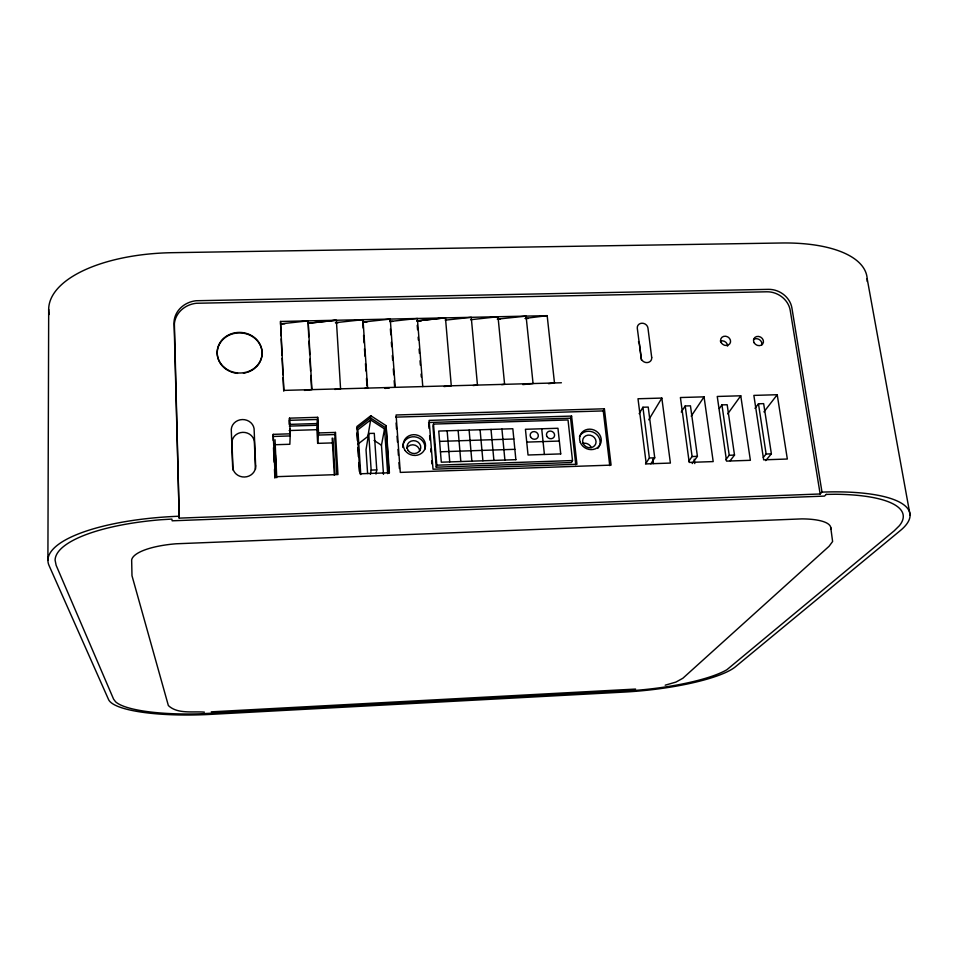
<?xml version="1.0" encoding="UTF-8"?>
<svg xmlns="http://www.w3.org/2000/svg" width="958" height="958" viewBox="0 0 958 958"><rect width="100%" height="100%" fill="white"/><g stroke="black" fill="none" stroke-linecap="round" stroke-linejoin="round"><path stroke-width="1.44" d="M47.9 560.155L48.69 309.434M273.162 440.452L273.222 434.357L290.262 433.818L289.484 418.155L317.673 417.317L318.547 432.944L317.661 443.374L332.905 442.895M548.539 383.679L554.478 382.961L547.174 315.661L280.514 321.457L281.041 335.851M289.484 418.155L289.256 424.394L317.17 423.544M290.262 433.818L289.855 444.272L274.503 444.751M308.727 336.713L308.129 320.858L280.466 323.9L284.813 323.804M317.673 417.317L316.811 427.975L317.661 443.374M318.547 432.944L335.444 432.417L334.773 438.513L336.893 474.318M338.27 322.63L335.396 322.69L362.998 319.661L363.082 328.019M356.58 428.669L370.459 417.892L370.806 415.736L386.086 425.651L389.415 472.773L359.933 473.791L356.891 426.538L370.806 415.736M387.691 473.659L384.553 428.933L370.626 419.927L367.908 436.417L357.741 444.296M375.979 474.09L376.769 469.899L374.279 433.315L368.71 433.483L366.028 449.685L367.609 473.527M392.684 321.433L389.834 321.493L390.253 319.074L362.675 322.092L366.974 321.996M370.399 474.282L371.153 470.091L368.71 433.483M383.487 474.342L381.464 445.207L384.553 428.933M388.888 473.3L386.086 425.651M433.495 424.083L432.932 426.19L436.249 467.181L571.483 462.546L572.501 460.559L568.022 419.963L433.495 424.083L436.824 465.181L436.249 467.181M575.758 464.774L570.573 418.191L571.591 416.071L429.1 420.394L433.016 469.204L576.956 464.259L571.591 416.071M609.743 465.612L603.265 410.922L604.39 408.791L396.097 414.982L400.288 472.402L611.084 465.121L604.39 408.791M639.154 413.688L642.914 407.234L648.219 407.078L654.733 457.816L650.817 463.828M648.746 419.784L661.834 398.073L638.004 398.756L646.243 463.9L670.396 463.073L661.834 398.073M645.512 464.007L649.368 457.996L642.914 407.234M681.27 412.048L685.198 405.976L690.455 405.821L697.412 456.355L692.215 463.564M691.185 416.179L704.058 396.851L680.408 397.534L689.209 462.415L713.195 461.588L704.058 396.851M719.386 408.527L721.937 404.887L727.17 404.731L734.511 455.098L730.104 460.75M688.67 461.349L692.095 456.547L685.198 405.976M727.721 413.88L740.762 395.786L717.255 396.468L726.559 461.121L750.377 460.307L740.762 395.786M755 408.371L758.461 403.797L763.658 403.641L771.382 453.841L765.682 460.618M725.733 459.792L729.23 455.278L721.937 404.887M763.933 411.892L777.225 394.72L753.862 395.403L763.658 459.84L787.332 459.026L777.225 394.72M763.298 457.409L766.125 454.02L771.382 453.841M820.156 493.981L822 492.113L791.907 307.985A21.339 18.43 29.2 0 0 768.448 289.352L196.043 300.74A25.363 22.705 0.8 0 0 174.069 321.289L179.23 518.134L820.156 493.981L790.218 310.368A21.268 18.382 29.2 0 0 766.843 291.795L196.282 303.267A25.279 22.633 0.7 0 0 174.38 323.768L179.23 518.134M370.626 419.927L357.873 429.759L360.759 474.593M665.199 685.186L675.929 682.084L682.838 678.276L829.077 546.276L832.61 541.51L830.73 527.451M525.271 318.379L547.174 315.661M312.32 323.193L307.997 323.289L335.623 320.259M389.834 321.493L417.377 318.475L422.777 386.577M421.364 320.798L416.874 320.906L444.38 317.888M445.231 320.152L471.252 317.314L477.455 385.08L473.048 385.547M470.582 319.721L498.016 316.727L504.603 384.338L501.669 384.649M307.997 323.289L336.366 320.235L340.569 388.84L334.809 389.439M304.512 390.421L311.901 389.619L308.129 320.858M364.651 388.409L367.597 388.098L362.998 319.661M384.936 388.433L389.355 387.966M416.874 320.906L445.458 317.864L451.278 385.799L444.021 386.553M522.829 384.601L533.067 383.547L526.074 316.116L497.262 319.134L500.208 319.074M211.287 711.842L635.585 689.065M440.441 451.769L514.853 449.314M436.824 465.181L572.501 460.559M649.368 457.996L654.733 457.816M692.095 456.547L697.412 456.355M729.23 455.278L734.511 455.098M371.153 470.091L376.769 469.899M273.198 436.465L290.178 435.938L289.831 428.837M335.216 434.537L318.367 435.064L317.493 419.472L289.4 420.322L289.615 424.574M439.59 441.387L513.835 439.004M526.732 442.105L559.34 441.051M395.654 417.137L603.265 410.922M289.34 426.106L317.349 425.256M428.561 422.514L570.573 418.191M289.172 430.537L316.99 429.687M561.4 382.769L283.867 390.397L280.514 321.457M525.271 318.523L528.205 318.463M204.353 712.129C192.726 711.171 177.41 714.237 168.357 705.543L131.988 575.722L131.653 559.975A54.103 16.082 -1.7 0 1 176.056 543.785L801.834 518.889A51.864 14.442 -8.2 0 1 830.622 529.379M374.063 440.417L381.464 445.207M370.459 417.892L385.679 427.771M867.17 278.658L910.1 515.105M758.461 403.797L766.125 454.02M694.179 459.205L694.778 463.588M652.853 459.157L653.416 463.552M641.441 360.04L639.453 344.197A5.353 4.742 25.1 0 0 638.447 341.79M541.713 428.765L544.407 454.451M501.932 429.088L504.902 460.044M491.011 429.424L493.909 460.415M480.078 429.759L482.904 460.786M469.109 430.106L471.863 461.157M458.14 430.453L460.822 461.528M447.135 430.789L449.745 461.912M428.669 423.987L429.028 428.418M429.615 435.794L429.974 440.213M430.681 449.062L430.92 452.02M431.627 460.87L431.854 463.816M417.221 325.325L417.58 329.756M418.167 337.144L418.395 340.09M419.101 348.951L419.448 353.382M420.035 360.759L420.382 365.19M421.089 374.051L421.316 376.997M390.253 319.074L395.247 387.331M390.385 328.893L390.816 334.809M391.355 342.21L391.678 346.652M392.325 355.538L392.648 359.969M393.307 368.854L393.738 374.77M394.169 380.685L394.6 386.613M396.085 423.005L396.516 428.885M397.043 436.225L397.474 442.093M398.013 449.434L398.432 455.301M398.971 462.642L399.402 468.522M363.573 335.444L364.076 342.856M364.471 348.796L364.962 356.208M365.465 363.633L365.968 371.045M366.459 378.458L366.962 385.882M356.867 433.088L357.346 440.452M357.813 447.805L358.376 456.643M358.759 462.534L359.322 471.372M335.444 432.417L337.958 474.557L275.174 476.725L273.222 434.357M332.893 438.261L335.001 474.114M332.163 438.141L334.342 475.264M308.967 341.18L309.709 354.592M309.949 359.07L310.608 370.997M310.847 375.464L311.589 388.888M281.185 338.845L281.987 355.274M282.131 358.268L282.933 374.71M283.077 377.691L283.736 391.139M275.006 439.722L276.754 477.707M274.958 444.428L275.233 450.404M275.437 454.87L276.132 469.803M273.485 447.697L274.156 462.187M274.479 469.432L274.886 478.114M255.499 469.264L254.421 443.374A11.245 10.37 0.7 0 0 242.781 432.345A11.245 10.37 0.7 0 0 232.04 444.081L232.998 470.019M720.308 341.12A5.101 4.479 28.7 0 1 727.589 346.113M49.157 314.499A129.007 57.276 0.2 0 1 172.356 252.684L781.273 242.997A123.953 51.672 -10.3 0 1 867.194 281.436M753.515 339.599A5.113 4.455 29.8 0 1 759.526 339.707A5.113 4.455 29.8 0 1 761.67 345.167M822 492.113A130.432 36.404 -8.2 0 1 900.424 530.481L735.505 666.708A94.674 20.07 -6.1 0 1 624.329 692.071L211.011 714.357A98.782 21.483 -2.7 0 1 108.517 699.46L49.05 565.495A136.096 40.559 -1.7 0 1 178.918 516.242M262.109 353.861A22.453 20.286 2.4 0 1 256.157 367.07M255.127 368.004A22.453 20.286 2.4 0 1 247.691 372.195M246.302 372.614A22.453 20.286 2.4 0 1 243.44 373.213M237.548 373.369A22.453 20.286 2.4 0 1 230.447 371.608M229.118 371.009A22.453 20.286 2.4 0 1 227.717 335.899A22.453 20.286 2.4 0 1 262.097 352.544M579.47 436.609A10.993 10.011 26.1 0 1 594.954 433.124A10.993 10.011 26.1 0 1 597.78 448.38M402.827 447.458A11.137 10.322 14.2 0 1 414.551 436.8A11.137 10.322 14.2 0 1 424.789 449.434M406.755 448.164A6.886 6.383 14.2 0 1 419.748 450.955M582.715 443.458A6.742 6.155 26.2 0 1 591.29 447.614M651.691 357.394L651.68 358.675A5.508 4.886 26 0 1 647.045 362.591A5.508 4.886 26 0 1 641.345 359.058L637.298 328.283A5.473 4.838 25 0 1 641.98 323.217A5.473 4.838 25 0 1 647.955 328.043L651.691 357.394M826.191 494.4L824.503 496.1L172.165 520.805L171.865 519.092L161.183 519.715A129.102 38.464 -1.7 0 0 55.097 560.143L56.127 565.268L113.595 699.16L115.547 701.747A93.728 20.381 -2.7 0 0 199.276 713.854L636.232 690.335A89.836 19.04 -6.1 0 0 726.942 669.678L894.221 530.804L899.311 525.774A123.738 34.536 -8.2 0 0 835.556 494.256L826.191 494.4M560.729 453.912L528.038 455.002L525.439 429.28L557.951 428.262L560.729 453.912M515.871 459.672L441.303 462.199L438.74 431.052L512.829 428.741L515.871 459.672M255.642 465.935L254.181 430.801A11.484 10.562 1 0 0 242.302 419.556A11.484 10.562 1 0 0 231.345 431.495L232.638 466.702A11.508 10.67 0.1 0 0 244.565 477.012A11.508 10.67 0.1 0 0 255.642 465.935M754.114 342.724A5.137 4.467 29.7 0 0 762.736 343.91A5.137 4.467 29.7 0 0 758.64 336.438A5.137 4.467 29.7 0 0 754.114 342.724M530.552 436.872A4.143 3.796 22.7 0 0 537.63 437.782A4.143 3.796 22.7 0 0 534.54 431.615A4.143 3.796 22.7 0 0 530.552 436.872M408.192 450.535A6.934 6.419 14.2 0 0 420.107 450.128A6.934 6.419 14.2 0 0 413.401 440.668A6.934 6.419 14.2 0 0 408.192 450.535M721.158 342.545A5.137 4.503 28.6 0 0 729.816 343.742A5.137 4.503 28.6 0 0 725.757 336.234A5.137 4.503 28.6 0 0 721.158 342.545M405.198 450.595A11.185 10.346 14.3 0 0 424.418 449.937A11.185 10.346 14.3 0 0 413.581 434.681A11.185 10.346 14.3 0 0 405.198 450.595M583.087 443.267A6.838 6.227 26.1 0 0 594.595 445.733A6.838 6.227 26.1 0 0 590.367 435.231A6.838 6.227 26.1 0 0 583.087 443.267M580.32 442.392A11.029 10.035 26.1 0 0 598.894 446.356A11.029 10.035 26.1 0 0 592.056 429.412A11.029 10.035 26.1 0 0 580.32 442.392M224.412 367.513A22.465 20.298 2.5 0 0 261.558 357.334A22.465 20.298 2.5 0 0 232.962 333.264A22.465 20.298 2.5 0 0 224.412 367.513M546.886 436.429A4.143 3.784 23.6 0 0 553.952 437.195A4.143 3.784 23.6 0 0 550.718 431.088A4.143 3.784 23.6 0 0 546.886 436.429"/></g></svg>
